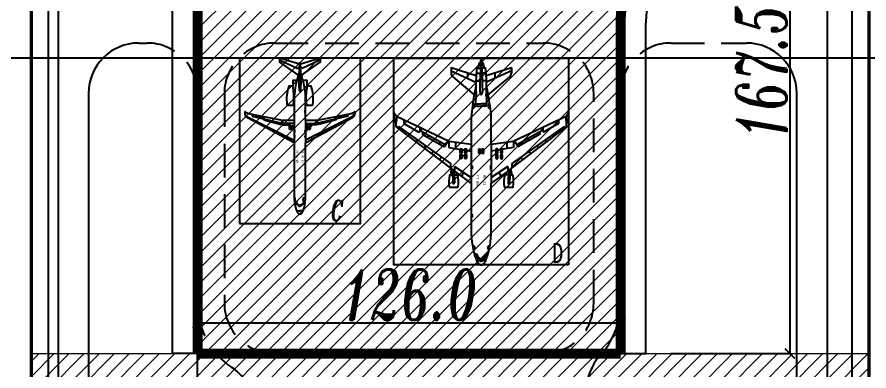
# Model space of a CAD drawing. Header units: millimetres. Extents: x -2699 to 2556, y 623 to 2108.
# Drawn here: x -1466 to -1212.2, y 1119.1 to 1224.5 of the extents above; entities that cross this region are included whole.
import ezdxf
from ezdxf.enums import TextEntityAlignment as Align

# ---------------------------------------------------------------- set-up
doc = ezdxf.new("R2010")
doc.units = ezdxf.units.MM
doc.linetypes.add('DASHED', pattern=[0.75, 0.5, -0.25])
doc.linetypes.add('PHANTOM2', pattern=[1.25, 0.625, -0.125, 0.125, -0.125, 0.125, -0.125])
for name, color, linetype in [('1', 8, 'Continuous'), ('2', 8, 'Continuous'), ('FGW', 8, 'Continuous'), ('ROAD', 154, 'Continuous'), ('巡场路', 154, 'Continuous'), ('征地线', 6, 'PHANTOM2'), ('服务车道', 6, 'DASHED'), ('标注wj', 7, 'Continuous'), ('道肩边线', 6, 'Continuous'), ('道面边线', 3, 'Continuous'), ('飞机', 8, 'Continuous'), ('飞行区围界', 5, 'FENCELINE1')]:
    doc.layers.add(name, color=color, linetype=linetype)
doc.layers.add('PP-COM', color=7, linetype='Continuous', lineweight=0)
doc.layers.add('纵断_分栏线', color=5, linetype='Continuous', lineweight=0)
doc.styles.add('HT', font='simhei.ttf', dxfattribs={"width": 0.8})
doc.styles.add('ITALICT', font='italict.shx', dxfattribs={"width": 0.67, "bigfont": 'tssdchn.shx'})
doc.styles.get("Standard").update_dxf_attribs({"font": 'SimSun.ttf'})
doc.linetypes.add('FENCELINE1', pattern='A,0.25,-0.1,[133,ltypeshp.shx,S=0.1,R=0,X=-0.1,Y=0],-0.1,1', length=1.45)
doc.dimstyles.new('标注', dxfattribs={"dimtxt": 2.5, "dimasz": 1.2, "dimexe": 0, "dimexo": 0, "dimgap": 0.3, "dimtad": 1, "dimdec": 1, "dimzin": 0, "dimdsep": 46, "dimtxsty": 'Standard', "dimblk": 'ARCHTICK', "dimcen": 0.09, "dimadec": 0, "dimazin": 0, "dimtfac": 1, "dimtdec": 1, "dimtofl": 0, "dimtmove": 0, "dimatfit": 3, "dimldrblk": 'ARCHTICK', "dimfxl": 0, "dimtolj": 1, "dimtzin": 0, "dimarcsym": 0})
pattern_1 = [(45, (4293.341, 1093.807), (-2.245064, 2.245064), [])]

# ---------------------------------------------------------------- blocks, each defined once
blk = doc.blocks.new('*U140')
at = {"color": 7}
blk.add_lwpolyline([(-45.28, -6.04), (-41.42, -0.48, 0.015916), (-39.87, -0.91), (-39.87, -2.16), (-38.18, -2.16), (-38.18, -3.35, 0.111009), (-32.69, -3.87, 0.377813), (-32.52, -3.67), (-32.52, -2.13, 0.378085), (-32.69, -1.93, 0.012851), (-33.52, -1.84), (-33.52, -1.68), (-27.93, -1.68), (-27.93, -5.17), (-29.88, -15.18), (-30.28, -16.23), (-30.52, -16.23, 0.490513), (-30.52, -16.4, 0.092414), (-30.26, -16.43), (-30.11, -16.43, 0.276654), (-28.79, -15.64), (-21.46, -1.95, -0.180843), (-21.16, -1.68), (-4.41, -1.68, 0.06315), (-1.39, -1.11, 0.086751), (-0.43, -0.63, 0.216879), (0, 0, 0.216879), (-0.43, 0.63, 0.086751), (-1.39, 1.11, 0.06315), (-4.41, 1.67), (-21.16, 1.67, -0.180843), (-21.46, 1.95), (-28.79, 15.64, 0.276654), (-30.11, 16.43), (-30.26, 16.43, 0.092414), (-30.52, 16.4, 0.490513), (-30.52, 16.23), (-30.28, 16.23), (-29.88, 15.18), (-27.93, 5.17), (-27.93, 1.67), (-33.52, 1.67), (-33.52, 1.84, 0.012851), (-32.69, 1.93, 0.378085), (-32.52, 2.13), (-32.52, 3.67, 0.377813), (-32.69, 3.87, 0.111009), (-38.18, 3.35), (-38.18, 2.16), (-39.87, 2.16), (-39.87, 0.91, 0.015916), (-41.42, 0.48), (-45.28, 6.04, 0.245694), (-45.45, 6.12), (-46.5, 6.12), (-44.68, 0.12, 0.001661), (-45.03, 0.08), (-45.03, 0), (-45.03, -0.08, 0.001661), (-44.68, -0.12), (-46.5, -6.13), (-45.45, -6.13, 0.245694)], format="xyb", close=True, dxfattribs=at)
at = {"layer": '1', "color": 7}
for p, q in [((-28.94, 15.87), (-29.14, 15.78)), ((-29.14, 15.78), (-22.05, 1.67)), ((-29.7, 14.25), (-29.27, 14.25)), ((-29.48, 13.12), (-29.22, 13.12)), ((-29.27, 14.25), (-28.42, 10.93)), ((-29.22, 13.12), (-29.05, 12.34)), ((-27.82, 13.15), (-27.53, 13.3)), ((-29.05, 12.34), (-29.33, 12.34)), ((-29.01, 12.19), (-29.3, 12.19)), ((-29.05, 10.93), (-28.73, 10.93)), ((-29.02, 10.76), (-28.11, 10.76)), ((-28.73, 10.93), (-29.01, 12.19)), ((-28.42, 10.93), (-28.58, 10.76)), ((-28.45, 10.76), (-27.09, 5.47)), ((-28.11, 10.76), (-26.78, 5.58)), ((-26.65, 10.82), (-26.3, 11)), ((-25.54, 8.62), (-25.14, 8.83)), ((-45.87, 5.89), (-45.7, 5.97)), ((-45.87, 5.89), (-43.46, 0.66)), ((-45.7, 5.97), (-45.76, 6.12)), ((-26.78, 5.58), (-27.93, 5.17)), ((-27.93, 5.17), (-26.67, 5.17)), ((-27.02, 1.67), (-27.02, 5.17)), ((-26.67, 5.17), (-26.67, 2.87)), ((-24.38, 6.3), (-23.92, 6.55)), ((-26.67, 2.87), (-27.02, 2.87)), ((-22.92, 3.39), (-22.39, 3.68)), ((-43.46, 0.66), (-43.72, 0.52)), ((-43.72, 0.52), (-43.72, 0.19)), ((-41.42, 0.48), (-41.3, 0.31)), ((-30.96, 1.52), (-30.96, 1.67)), ((-30.86, 1.42), (-30.34, 1.42)), ((-30.24, 1.52), (-30.24, 1.67)), ((-27.93, 1.67), (-21.16, 1.67)), ((-25.04, 1.59), (-25.04, 1.67)), ((-24.58, 1.54), (-24.99, 1.54)), ((-24.53, 1.59), (-24.53, 1.67)), ((-23.42, 1.59), (-23.42, 1.67)), ((-22.96, 1.54), (-23.37, 1.54)), ((-22.91, 1.59), (-22.91, 1.67)), ((-4.83, 1.67), (-4.87, 1.05)), ((-4.77, 0.95), (-4.08, 0.91)), ((-3.94, 1.64), (-3.98, 1)), ((-3.8, 1.29), (-3.35, 1.29)), ((-3.8, 1.29), (-3.8, 1.03)), ((-3.8, 1.03), (-3.44, 1.03)), ((-3.35, 1.29), (-3.44, 1.03)), ((-3.44, 1.03), (-2.74, 0.29)), ((-3.35, 1.29), (-2.38, 0.29)), ((-3.08, 0.65), (-2.9, 0.83)), ((-2.74, 0.29), (-2.74, 0)), ((-2.74, 0.29), (-2.38, 0.29)), ((-2.74, -0.29), (-2.74, 0)), ((-2.38, 0.29), (-2.38, 0)), ((-2.38, -0.29), (-2.38, 0)), ((-1.06, 0.78), (-1.06, 0)), ((-1.06, -0.78), (-1.06, 0)), ((-45.87, -5.89), (-43.46, -0.66)), ((-43.72, -0.52), (-43.72, -0.19)), ((-43.46, -0.66), (-43.72, -0.52)), ((-41.42, -0.48), (-41.3, -0.31)), ((-29.14, -15.78), (-22.05, -1.68)), ((-27.93, -1.68), (-21.16, -1.68)), ((-27.02, -1.68), (-27.02, -5.17)), ((-25.04, -1.59), (-25.04, -1.68)), ((-24.58, -1.54), (-24.99, -1.54)), ((-24.53, -1.59), (-24.53, -1.68)), ((-23.42, -1.59), (-23.42, -1.68)), ((-22.96, -1.54), (-23.37, -1.54)), ((-22.91, -1.59), (-22.91, -1.68)), ((-4.84, -1.51), (-4.84, -1.68)), ((-4.28, -1.41), (-4.74, -1.41)), ((-4.18, -1.51), (-4.18, -1.66)), ((-3.8, -1.03), (-3.44, -1.03)), ((-3.8, -1.29), (-3.8, -1.03)), ((-3.8, -1.29), (-3.35, -1.29)), ((-3.44, -1.03), (-2.74, -0.29)), ((-3.35, -1.29), (-3.44, -1.03)), ((-3.35, -1.29), (-2.38, -0.29)), ((-3.08, -0.65), (-2.9, -0.83)), ((-2.74, -0.29), (-2.38, -0.29)), ((-26.67, -2.87), (-27.02, -2.87)), ((-26.67, -5.17), (-26.67, -2.87)), ((-22.92, -3.39), (-22.39, -3.68)), ((-45.87, -5.89), (-45.7, -5.97)), ((-45.7, -5.97), (-45.76, -6.13)), ((-28.45, -10.76), (-27.09, -5.47)), ((-28.11, -10.76), (-26.78, -5.58)), ((-26.78, -5.58), (-27.93, -5.17)), ((-27.93, -5.17), (-26.67, -5.17)), ((-24.38, -6.3), (-23.92, -6.55)), ((-25.54, -8.62), (-25.14, -8.83)), ((-29.05, -12.34), (-29.33, -12.34)), ((-29.01, -12.19), (-29.3, -12.19)), ((-29.27, -14.25), (-28.42, -10.93)), ((-29.22, -13.12), (-29.05, -12.34)), ((-29.05, -10.93), (-28.73, -10.93)), ((-29.02, -10.76), (-28.11, -10.76)), ((-28.73, -10.93), (-29.01, -12.19)), ((-28.42, -10.93), (-28.58, -10.76)), ((-26.65, -10.82), (-26.3, -11)), ((-29.7, -14.25), (-29.27, -14.25)), ((-29.48, -13.12), (-29.22, -13.12)), ((-27.82, -13.15), (-27.53, -13.3)), ((-28.94, -15.87), (-29.14, -15.78))]:
    blk.add_line(p, q, dxfattribs=at)
for centre, radius, start, end in [((-39.99, -52.92), 53.25, 86.7652, 95.048), ((-34.23, -19.12), 20.81, 88.0227, 105.7176), ((-34.78, 17.88), 16.09, 257.7807, 274.5014), ((-36.98, 0), 0.238, 359.933, 92.4485), ((-36.98, 0), 0.238, 267.5515, 0.067), ((-30.86, 1.52), 0.1, 180, 270), ((-30.34, 1.52), 0.1, 270, 0), ((-24.99, 1.59), 0.05, 180, 270), ((-24.58, 1.59), 0.05, 270, 0), ((-23.37, 1.59), 0.05, 180, 270), ((-22.96, 1.59), 0.05, 270, 0), ((-4.77, 1.05), 0.1, 176.4884, 266.4884), ((-4.08, 1.01), 0.1, 266.4884, 356.4884), ((-39.99, 52.92), 53.25, 264.952, 273.2348), ((-34.23, 19.12), 20.81, 254.2824, 271.9773), ((-34.78, -17.88), 16.09, 85.4986, 102.2193), ((-24.99, -1.59), 0.05, 90, 180), ((-24.58, -1.59), 0.05, 0, 90), ((-23.37, -1.59), 0.05, 90, 180), ((-22.96, -1.59), 0.05, 0, 90), ((-4.74, -1.51), 0.1, 90, 180), ((-4.28, -1.51), 0.1, 0, 90)]:
    blk.add_arc(centre, radius, start, end, dxfattribs=at)
at = {"layer": '2', "color": 7}
for points in [[(-26.19, 2.69), (-25.47, 2.69, 1), (-25.47, 3.11), (-26.19, 3.11, 1)], [(-26.19, 1.98), (-25.47, 1.98, 1), (-25.47, 2.4), (-26.19, 2.4, 1)], [(-26.19, -1.98), (-25.47, -1.98, -1), (-25.47, -2.4), (-26.19, -2.4, -1)], [(-26.19, -2.69), (-25.47, -2.69, -1), (-25.47, -3.11), (-26.19, -3.11, -1)]]:
    blk.add_lwpolyline(points, format="xyb", close=True, dxfattribs=at)
at = {"layer": '1', "color": 7}
blk.add_text('MD-90-30', height=0.6, dxfattribs=at).set_placement((-17.2, 0.8), align=Align.MIDDLE_CENTER)
blk.add_text('MD-90-30', height=0.6, rotation=180, dxfattribs=at).set_placement((-17.2, -0.8), align=Align.MIDDLE_CENTER)
blk = doc.blocks.new('*U48')
at = {"color": 7}
blk.add_lwpolyline([(-58.7, 9), (-56.31, 1.49, 0.014356), (-58.54, 1.32), (-58.54, 0.96, 0.047162), (-60.12, 0.54), (-60.12, 0.38, 0.076055), (-61.26, 0.04), (-61.6, 0), (-61.26, -0.04, 0.076055), (-60.12, -0.38), (-60.12, -0.54, 0.047162), (-58.54, -0.96), (-58.54, -1.32, 0.014356), (-56.31, -1.49), (-58.7, -9), (-57.1, -9, 0.216824), (-55.97, -8.49), (-50.63, -2.11, 0.01951), (-43.97, -3), (-35.83, -3), (-36.79, -9.53), (-44.21, -25.26), (-45.28, -25.98), (-43.73, -25.98), (-42.22, -25.45), (-41.44, -25.45, 0.234643), (-41.06, -25.27), (-28.63, -8.86, -0.00075), (-26.72, -9.16), (-26.71, -9.41, 0.097505), (-23.28, -9.54, 0.392439), (-23.1, -9.34), (-23.1, -7.06, 0.39244), (-23.28, -6.86, 0.100129), (-26.8, -7.01), (-26.8, -7.31), (-27.46, -7.31), (-24.2, -3), (-10.14, -3, 0.085319), (-1.65, -1.52, 0.095333), (-0.44, -0.78, 0.234174), (0, 0, 0.234174), (-0.44, 0.78, 0.095333), (-1.65, 1.52, 0.085319), (-10.14, 3), (-24.2, 3), (-27.46, 7.31), (-26.8, 7.31), (-26.8, 7.01, 0.100129), (-23.28, 6.86, 0.39244), (-23.1, 7.06), (-23.1, 9.34, 0.392439), (-23.28, 9.54, 0.097505), (-26.71, 9.41), (-26.72, 9.16, -0.00075), (-28.63, 8.86), (-41.06, 25.27, 0.234822), (-41.44, 25.45), (-42.22, 25.45), (-43.73, 25.98), (-45.28, 25.98), (-44.21, 25.26), (-36.79, 9.53), (-35.83, 3), (-43.97, 3, 0.019551), (-50.63, 2.11), (-55.97, 8.49, 0.216824), (-57.1, 9)], format="xyb", close=True, dxfattribs=at)
blk.add_lwpolyline([(-57.1, 9), (-58.7, 9)], close=True, dxfattribs=at)
at = {"layer": '1', "color": 7}
for p, q in [((-43.19, 25.22), (-42.22, 25.45)), ((-44.19, 25.22), (-43.19, 25.22)), ((-43.16, 23.03), (-42.14, 23.03)), ((-42.14, 23.03), (-39.54, 18.56)), ((-41.22, 24.68), (-40.84, 24.98)), ((-41.22, 24.68), (-30.16, 9.14)), ((-38.9, 21.43), (-38.43, 21.8)), ((-40.93, 18.31), (-39.76, 18.31)), ((-40.8, 18.03), (-39.9, 18.03)), ((-39.9, 18.03), (-35.77, 10.56)), ((-39.76, 18.31), (-39.54, 18.56)), ((-37.21, 19.05), (-36.67, 19.48)), ((-39.46, 17.25), (-38.91, 17.58)), ((-38.91, 17.58), (-35.14, 10.9)), ((-38.57, 15.63), (-38, 15.97)), ((-35.48, 16.61), (-34.87, 17.09)), ((-37.61, 13.89), (-37.02, 14.23)), ((-33.79, 14.24), (-33.12, 14.78)), ((-36.97, 9.91), (-35.14, 10.9)), ((-36.68, 12.21), (-36.08, 12.56)), ((-32.05, 11.8), (-31.31, 12.39)), ((-57.81, 9), (-54.38, 1.57)), ((-36.83, 9.6), (-34.93, 9.6)), ((-36.51, 7.62), (-34.61, 7.62)), ((-34.93, 9.6), (-33.85, 3.01)), ((-30.16, 9.14), (-28.85, 9.14)), ((-29.28, 7.97), (-26.01, 3.01)), ((-29.28, 7.97), (-27.96, 7.97)), ((-28.63, 8.86), (-27.46, 7.31)), ((-28.42, 8.58), (-24.43, 8.47)), ((-28.06, 8.09), (-24.44, 8)), ((-26.79, 8.06), (-26.8, 7.31)), ((-26.72, 9.16), (-26.73, 8.53)), ((-27.47, 5.23), (-26.4, 5.9)), ((-57.13, 4.06), (-55.93, 4.06)), ((-55.93, 4.06), (-55.62, 4.26)), ((-47.85, 2.54), (-47.79, 2.09)), ((-46.79, 2.69), (-46.73, 2.24)), ((-35.83, 3), (-24.2, 3)), ((-29.55, 2.83), (-29.55, 3)), ((-29.45, 2.73), (-28.57, 2.73)), ((-28.48, 2.83), (-28.48, 3)), ((-15.2, 2.84), (-15.2, 3)), ((-15.1, 2.74), (-14.22, 2.74)), ((-14.12, 2.84), (-14.12, 3)), ((-5.48, 2.56), (-5.56, 2.16)), ((-60.12, 0.38), (-60.12, 0.1)), ((-58.54, 0.96), (-58.54, 0.21)), ((-57.1, 1.44), (-57.1, 0.3)), ((-54.78, 1.55), (-54.78, 0.38)), ((-47.93, 1.66), (-47.93, 0)), ((-47.68, 2.01), (-46.81, 2.12)), ((-47.29, 1.22), (-47.29, 0)), ((-5.48, 2.04), (-4.88, 1.92)), ((-4.68, 2.4), (-4.77, 2)), ((-3.33, 1.76), (-2.1, 1.37)), ((-3.33, 1.76), (-3.33, 1.38)), ((-3.33, 1.38), (-2.56, 1.12)), ((-2.56, 1.12), (-2.32, 1.44)), ((-2.56, 1.12), (-2.08, 0.66)), ((-2.1, 1.37), (-1.08, 0)), ((-2.08, 0.66), (-1.72, 0.86)), ((-2.08, 0.66), (-1.62, 0)), ((-1.45, 1.44), (-1.45, 0.83)), ((-1.45, 0.83), (-1.08, 0.26)), ((-1.08, 0.26), (-1.08, 0)), ((-1.08, -0.26), (-1.08, 0)), ((-60.12, -0.38), (-60.12, -0.1)), ((-58.54, -0.96), (-58.54, -0.21)), ((-57.81, -9), (-54.38, -1.57)), ((-57.1, -1.44), (-57.1, -0.3)), ((-54.78, -1.55), (-54.78, -0.38)), ((-47.93, -1.66), (-47.93, 0)), ((-47.85, -2.54), (-47.79, -2.09)), ((-47.68, -2.01), (-46.81, -2.12)), ((-47.29, -1.22), (-47.29, 0)), ((-46.79, -2.69), (-46.73, -2.24)), ((-5.48, -2.56), (-5.56, -2.16)), ((-5.48, -2.04), (-4.88, -1.92)), ((-4.68, -2.4), (-4.77, -2)), ((-3.33, -1.38), (-2.56, -1.12)), ((-3.33, -1.76), (-2.1, -1.37)), ((-3.33, -1.76), (-3.33, -1.38)), ((-2.56, -1.12), (-2.08, -0.66)), ((-2.56, -1.12), (-2.32, -1.44)), ((-2.1, -1.37), (-1.08, 0)), ((-2.08, -0.66), (-1.62, 0)), ((-2.08, -0.66), (-1.72, -0.86)), ((-1.45, -0.83), (-1.08, -0.26)), ((-1.45, -1.44), (-1.45, -0.83)), ((-57.13, -4.06), (-55.93, -4.06)), ((-55.93, -4.06), (-55.62, -4.26)), ((-35.83, -3), (-24.2, -3)), ((-34.93, -9.6), (-33.85, -3.01)), ((-29.55, -2.83), (-29.55, -3)), ((-29.45, -2.73), (-28.57, -2.73)), ((-29.28, -7.97), (-26.01, -3.01)), ((-28.48, -2.83), (-28.48, -3)), ((-15.2, -2.84), (-15.2, -3)), ((-15.1, -2.74), (-14.22, -2.74)), ((-14.12, -2.84), (-14.12, -3)), ((-28.63, -8.86), (-27.46, -7.31)), ((-27.47, -5.23), (-26.4, -5.9)), ((-26.79, -8.06), (-26.8, -7.31)), ((-41.22, -24.68), (-30.16, -9.14)), ((-36.97, -9.91), (-35.14, -10.9)), ((-36.83, -9.6), (-34.93, -9.6)), ((-36.51, -7.62), (-34.61, -7.62)), ((-30.16, -9.14), (-28.85, -9.14)), ((-29.28, -7.97), (-27.96, -7.97)), ((-28.42, -8.58), (-24.43, -8.47)), ((-28.06, -8.09), (-24.44, -8)), ((-26.72, -9.16), (-26.73, -8.53)), ((-39.9, -18.03), (-35.77, -10.56)), ((-38.91, -17.58), (-35.14, -10.9)), ((-36.68, -12.21), (-36.08, -12.56)), ((-32.05, -11.8), (-31.31, -12.39)), ((-37.61, -13.89), (-37.02, -14.23)), ((-33.79, -14.24), (-33.12, -14.78)), ((-39.46, -17.25), (-38.91, -17.58)), ((-38.57, -15.63), (-38, -15.97)), ((-35.48, -16.61), (-34.87, -17.09)), ((-42.14, -23.03), (-39.54, -18.56)), ((-40.93, -18.31), (-39.76, -18.31)), ((-40.8, -18.03), (-39.9, -18.03)), ((-39.76, -18.31), (-39.54, -18.56)), ((-37.21, -19.05), (-36.67, -19.48)), ((-38.9, -21.43), (-38.43, -21.8)), ((-44.19, -25.22), (-43.19, -25.22)), ((-43.19, -25.22), (-42.22, -25.45)), ((-43.16, -23.03), (-42.14, -23.03)), ((-41.22, -24.68), (-40.84, -24.98))]:
    blk.add_line(p, q, dxfattribs=at)
for centre, radius, start, end in [((-24.47, 8.52), 0.517, 273.9431, 325.9005), ((-24.49, 7.96), 0.517, 31.1248, 83.0823), ((-29.45, 2.83), 0.1, 180, 270), ((-28.57, 2.83), 0.1, 270, 0), ((-15.1, 2.84), 0.1, 180, 270), ((-14.22, 2.84), 0.1, 270, 0), ((-50.91, -122.15), 122.6, 90.5244, 94.9098), ((-57.75, -0.59), 0.85, 43.9401, 88.2844), ((-53.5, -46.13), 47.71, 86.4235, 93.3872), ((-35.41, -85.76), 89.17, 99.8287, 101.6716), ((-52, -2.12), 2.57, 69.0793, 90.5769), ((-51.12, -0.11), 0.388, 16.6104, 84.8818), ((-48.76, -4.97), 6.69, 80.1775, 105.2629), ((-47.69, 2.11), 0.1, 187.6398, 277.6398), ((-47.69, 1.22), 0.4, 0, 80.1775), ((-46.83, 2.22), 0.1, 277.6398, 7.6398), ((-5.46, 2.14), 0.1, 168.3927, 258.3927), ((-4.86, 2.02), 0.1, 258.3927, 348.3927), ((-50.91, 122.15), 122.6, 265.0902, 269.4756), ((-57.75, 0.59), 0.85, 271.7156, 316.0599), ((-53.5, 46.13), 47.71, 266.6128, 273.5765), ((-35.41, 85.76), 89.17, 258.3284, 260.1713), ((-52, 2.12), 2.57, 269.4231, 290.9207), ((-51.12, 0.11), 0.388, 275.1182, 343.3896), ((-48.76, 4.97), 6.69, 254.7371, 279.8225), ((-47.69, -2.11), 0.1, 82.3602, 172.3602), ((-47.69, -1.22), 0.4, 279.8225, 0), ((-46.83, -2.22), 0.1, 352.3602, 82.3602), ((-5.46, -2.14), 0.1, 101.6073, 191.6073), ((-4.86, -2.02), 0.1, 11.6073, 101.6073), ((-29.45, -2.83), 0.1, 90, 180), ((-28.57, -2.83), 0.1, 0, 90), ((-15.1, -2.84), 0.1, 90, 180), ((-14.22, -2.84), 0.1, 0, 90), ((-24.47, -8.52), 0.517, 34.0995, 86.0569), ((-24.49, -7.96), 0.517, 276.9177, 328.8752)]:
    blk.add_arc(centre, radius, start, end, dxfattribs=at)
at = {"layer": '2', "color": 7}
for points in [[(-33.51, 5.75, 1), (-33.51, 6.29), (-34.34, 6.29, 1), (-34.34, 5.75)], [(-31.88, 5.75, 1), (-31.88, 6.29), (-32.71, 6.29, 1), (-32.71, 5.75)], [(-33.51, 4.38, 1), (-33.51, 4.92), (-34.34, 4.92, 1), (-34.34, 4.38)], [(-31.88, 4.38, 1), (-31.88, 4.92), (-32.71, 4.92, 1), (-32.71, 4.38)], [(-34.29, 0.21), (-33.45, 0.21, 1), (-33.45, 0.74), (-34.29, 0.74, 1)], [(-34.29, -0.21), (-33.45, -0.21, -1), (-33.45, -0.74), (-34.29, -0.74, -1)], [(-33.51, -4.38, -1), (-33.51, -4.92), (-34.34, -4.92, -1), (-34.34, -4.38)], [(-31.88, -4.38, -1), (-31.88, -4.92), (-32.71, -4.92, -1), (-32.71, -4.38)], [(-33.51, -5.75, -1), (-33.51, -6.29), (-34.34, -6.29, -1), (-34.34, -5.75)], [(-31.88, -5.75, -1), (-31.88, -6.29), (-32.71, -6.29, -1), (-32.71, -5.75)]]:
    blk.add_lwpolyline(points, format="xyb", close=True, dxfattribs=at)
at = {"layer": '1', "color": 7}
blk.add_text('MD-11', height=0.8, dxfattribs=at).set_placement((-25.21, 1.06), align=Align.MIDDLE_CENTER)
blk.add_text('MD-11', height=0.8, rotation=180, dxfattribs=at).set_placement((-25.21, -1.06), align=Align.MIDDLE_CENTER)
blk = doc.blocks.new('A$C645E1F44')
at = {"layer": '飞机', "linetype": 'Continuous'}
blk.add_lwpolyline([(62, -54.36), (10, -54.36), (10, 7.24), (62, 7.24)], close=True, dxfattribs=at)
at = {"layer": '飞机', "rotation": 270}
blk.add_blockref('*U48', (36, -54.36), dxfattribs=at)
at = {"layer": '飞机', "style": 'HT', "width": 0.8}
blk.add_text('D', height=6, dxfattribs=at).set_placement((57.19, -53.83))
blk = doc.blocks.new('_ArchTick')
at = {"color": 0, "linetype": 'ByBlock', "const_width": 0.15}
blk.add_lwpolyline([(-0.5, -0.5), (0.5, 0.5)], dxfattribs=at)
blk = doc.blocks.new('*D177')
at = {"layer": 'Defpoints', "color": 0, "transparency": 16777216}
for p in [(-1412.24, 1133.38), (-1412.24, 1124.3), (-1286.24, 1124.3)]:
    blk.add_point(p, dxfattribs=at)
at = {"layer": '标注wj', "color": 0, "lineweight": -2, "transparency": 16777216}
for p, q in [((-1412.24, 1124.3), (-1412.24, 1133.38)), ((-1286.24, 1133.38), (-1412.24, 1133.38)), ((-1286.24, 1124.3), (-1286.24, 1133.38))]:
    blk.add_line(p, q, dxfattribs=at)
at = {"layer": '标注wj', "color": 0, "lineweight": -2, "transparency": 16777216, "xscale": 3, "yscale": 3, "zscale": 3, "rotation": 180}
blk.add_blockref('_ArchTick', (-1412.24, 1133.38), dxfattribs=at)
at = {"layer": '标注wj', "color": 0, "lineweight": -2, "transparency": 16777216, "xscale": 3, "yscale": 3, "zscale": 3}
blk.add_blockref('_ArchTick', (-1286.24, 1133.38), dxfattribs=at)
at = {"layer": '标注wj', "color": 0, "transparency": 16777216, "insert": (-1349.24, 1141.88), "char_height": 15, "attachment_point": 5, "style": 'ITALICT'}
blk.add_mtext('\\A1;126.0', dxfattribs=at)
blk = doc.blocks.new('*D173')
at = {"layer": 'Defpoints', "color": 0, "transparency": 16777216}
for p in [(-1241.24, 1291.8), (-1271.24, 1124.3), (-1235.77, 1124.3)]:
    blk.add_point(p, dxfattribs=at)
at = {"layer": '标注wj', "color": 0, "lineweight": -2, "transparency": 16777216}
for p, q in [((-1241.24, 1291.8), (-1235.77, 1291.8)), ((-1235.77, 1291.8), (-1235.77, 1124.3)), ((-1271.24, 1124.3), (-1235.77, 1124.3))]:
    blk.add_line(p, q, dxfattribs=at)
at = {"layer": '标注wj', "color": 0, "lineweight": -2, "transparency": 16777216, "xscale": 3, "yscale": 3, "zscale": 3}
for p, rotation in [((-1235.77, 1291.8), 90), ((-1235.77, 1124.3), 270)]:
    blk.add_blockref('_ArchTick', p, dxfattribs=dict(at, rotation=rotation))
at = {"layer": '标注wj', "color": 0, "transparency": 16777216, "insert": (-1244.27, 1208.05), "char_height": 15, "attachment_point": 5, "rotation": 90, "style": 'ITALICT'}
blk.add_mtext('\\A1;167.5', dxfattribs=at)

msp = doc.modelspace()

# ---------------------------------------------------------------- hatches: boundary and pattern name
at = {"layer": '纵断_分栏线'}
h = msp.add_hatch(dxfattribs=at)
h.set_pattern_fill('ANSI31', color=8)
h.set_pattern_definition(pattern_1)
edge = h.paths.add_edge_path()
edge.add_line((-1412.24, 1549.3), (-1383.74, 1549.3))
edge.add_arc((-1338.74, 1547.3), 45, 177.4527, 180)
edge.add_line((-1383.74, 1547.3), (-1389.24, 1472.3))
edge.add_line((-1412.24, 1549.3), (-1412.24, 1124.3))
edge.add_arc((-1355.74, 1319.8), 28, 180, 270)
edge.add_line((-1241.24, 1291.8), (-1355.74, 1291.8))
edge.add_line((-1389.24, 1394.8), (-1383.74, 1319.8))
edge.add_line((-1389.24, 1472.3), (-1389.24, 1394.8))
edge.add_line((-1241.24, 1252.8), (-1241.24, 1291.8))
edge.add_line((-1256.24, 1252.8), (-1241.24, 1252.8))
edge.add_arc((-1256.24, 1222.8), 30, 90, 180)
edge.add_line((-1286.24, 1124.3), (-1286.24, 1222.8))
edge.add_line((-1412.24, 1124.3), (-1286.24, 1124.3))
h = msp.add_hatch(dxfattribs=at)
h.set_pattern_fill('ANSI31', color=8)
h.set_pattern_definition(pattern_1)
h.paths.add_polyline_path([(-405.74, 1052.3), (-415.74, 1062.3), (-547.05, 1062.3), (-582.24, 1062.3), (-582.24, 875.8), (-405.74, 875.8)])
h.paths.add_polyline_path([(-1212.24, 1124.3), (-1461.74, 1124.3), (-1461.74, 973.55), (-1212.24, 973.55)])

# ---------------------------------------------------------------- linework, layer by layer
at = {"layer": 'FGW', "linetype": 'Continuous'}
for p, q in [((-1412.24, 814.8), (-1412.24, 1895.71)), ((-1412.24, 814.8), (-1412.24, 1895.71)), ((-1212.24, 814.8), (-1212.24, 1895.71)), ((2387.76, 1212.3), (-1612.24, 1212.3))]:
    msp.add_line(p, q, dxfattribs=at)
at = {"layer": 'PP-COM'}
msp.add_line((-1286.24, 1222.8), (-1286.24, 1216.43), dxfattribs=at)
at = {"layer": 'ROAD'}
for p, q in [((-1224.74, 1432.3), (-1224.74, 978.55)), ((-1444.74, 1201.8), (-1444.74, 1080.3)), ((-1233.74, 1042.3), (-1233.74, 1201.8))]:
    msp.add_line(p, q, dxfattribs=at)
for centre, start, end in [((-1429.74, 1201.8), 90, 180), ((-1248.74, 1201.8), 0, 90), ((-1281.34, 1113.5), 137.2405, 180), ((-1410.34, 1107.69), 0, 56.2712)]:
    msp.add_arc(centre, 15, start, end, dxfattribs=at)
at = {"layer": '巡场路', "ltscale": 5}
msp.add_line((-1453.74, 1435.8), (-1453.74, 978.55), dxfattribs=at)
at = {"layer": '征地线', "ltscale": 25, "const_width": 1}
msp.add_lwpolyline([(435.26, 1179.8), (-8.24, 1179.8), (-8.24, 875.8), (-8.24, 875.8), (-8.24, 875.8), (-582.24, 875.8), (-582.24, 1434.8), (-592.24, 1444.8), (-1015.74, 1444.8), (-1056.74, 1444.8), (-1056.74, 1384.8), (-1212.24, 1384.8), (-1212.24, 973.55), (-1461.74, 973.55), (-1461.74, 1388.8), (-1568.24, 1388.8), (-1612.24, 1388.8), (-1612.24, 1514.8), (-1622.24, 1524.8), (-1772.24, 1524.8)], dxfattribs=at)
at = {"layer": '服务车道', "ltscale": 20}
for p, q in [((-1429.74, 1216.8), (-1427.24, 1216.8)), ((-1389.24, 1216.8), (-1309.24, 1216.8)), ((-1271.24, 1216.8), (-1248.74, 1216.8)), ((-1412.24, 1201.8), (-1412.24, 1139.3)), ((-1404.24, 1201.8), (-1404.24, 1139.3)), ((-1294.24, 1139.3), (-1294.24, 1201.8)), ((-1286.24, 1139.3), (-1286.24, 1201.8)), ((-1286.24, 1201.8), (-1286.24, 1139.3))]:
    msp.add_line(p, q, dxfattribs=at)
for centre, radius, start, end in [((-1427.24, 1201.8), 15, 0, 90), ((-1389.24, 1201.8), 15, 90, 180), ((-1309.24, 1201.8), 15, 0, 90), ((-1271.24, 1201.8), 15, 90, 180), ((-1389.24, 1139.3), 23, 180, 236.2712), ((-1389.24, 1139.3), 15, 180, 270), ((-1309.24, 1139.3), 15, 270, 0), ((-1309.24, 1139.3), 23, 317.2405, 0)]:
    msp.add_arc(centre, radius, start, end, dxfattribs=at)
at = {"layer": '纵断_分栏线', "color": 8}
msp.add_line((-1461.74, 1124.3), (-1212.24, 1124.3), dxfattribs=at)
at = {"layer": '道肩边线'}
for p, q in [((-1419.74, 1124.3), (-1419.74, 1584.8)), ((-1278.74, 1124.3), (-1278.74, 1222.8)), ((-1412.24, 1124.3), (-1419.74, 1124.3)), ((-1286.24, 1124.3), (-1278.74, 1124.3))]:
    msp.add_line(p, q, dxfattribs=at)
msp.add_arc((-1256.24, 1222.8), 22.5, 90, 180, dxfattribs=at)
at = {"layer": '道面边线', "const_width": 3}
for points in [[(-1412.24, 1549.3), (-1412.24, 1124.3)], [(-1286.24, 1124.3), (-1286.24, 1222.8)], [(-1412.24, 1124.3), (-1286.24, 1124.3)], [(-1412.24, 1124.3), (-1286.24, 1124.3)]]:
    msp.add_lwpolyline(points, dxfattribs=at)
msp.add_lwpolyline([(-1256.24, 1252.8, 0.414214), (-1286.24, 1222.8)], format="xyb", dxfattribs=at)
at = {"layer": '飞机', "linetype": 'Continuous'}
msp.add_lwpolyline([(-1399.74, 1163.04), (-1363.74, 1163.04), (-1363.74, 1212.3), (-1399.74, 1212.3)], close=True, dxfattribs=at)
at = {"layer": '飞行区围界', "ltscale": 15}
msp.add_line((-1217.24, 1105.8), (-1217.24, 1385.8), dxfattribs=at)
msp.add_lwpolyline([(-1569.24, 1393.8), (-1456.74, 1393.8), (-1456.74, 1105.8)], dxfattribs=at)

# ---------------------------------------------------------------- block references
at = {"layer": 'PP-COM'}
msp.add_blockref('A$C645E1F44', (-1363.74, 1205.09), dxfattribs=at)
at = {"layer": '飞机', "xscale": 0.9999655689339306, "yscale": 0.9999655689339306, "zscale": 0.9999655689339306, "rotation": 269.9999999997916}
msp.add_blockref('*U140', (-1381.74, 1165.8), dxfattribs=at)

# ---------------------------------------------------------------- texts
at = {"layer": '飞机', "style": 'ITALICT', "width": 0.67}
msp.add_text('C', height=6, dxfattribs=at).set_placement((-1372.56, 1163.91))

# ---------------------------------------------------------------- dimensions: what is measured, and where the dimension line sits
at = {"layer": '标注wj'}
dim = msp.add_linear_dim(base=(-1235.77, 1124.3), p1=(-1241.24, 1291.8), p2=(-1271.24, 1124.3), angle=90, dimstyle='标注', override={"dimtxt": 15, "dimasz": 3, "dimgap": 1, "dimtxsty": 'ITALICT'}, dxfattribs=at)
dim.commit()
dim.dimension.update_dxf_attribs({"geometry": '*D173', "text_midpoint": (-1244.27, 1208.05)})
dim = msp.add_linear_dim(base=(-1412.24, 1133.38), p1=(-1286.24, 1124.3), p2=(-1412.24, 1124.3), dimstyle='标注', override={"dimtxt": 15, "dimasz": 3, "dimgap": 1, "dimtxsty": 'ITALICT'}, dxfattribs=at)
dim.commit()
dim.dimension.update_dxf_attribs({"geometry": '*D177', "text_midpoint": (-1349.24, 1141.88)})

doc.saveas('drawing.dxf')
